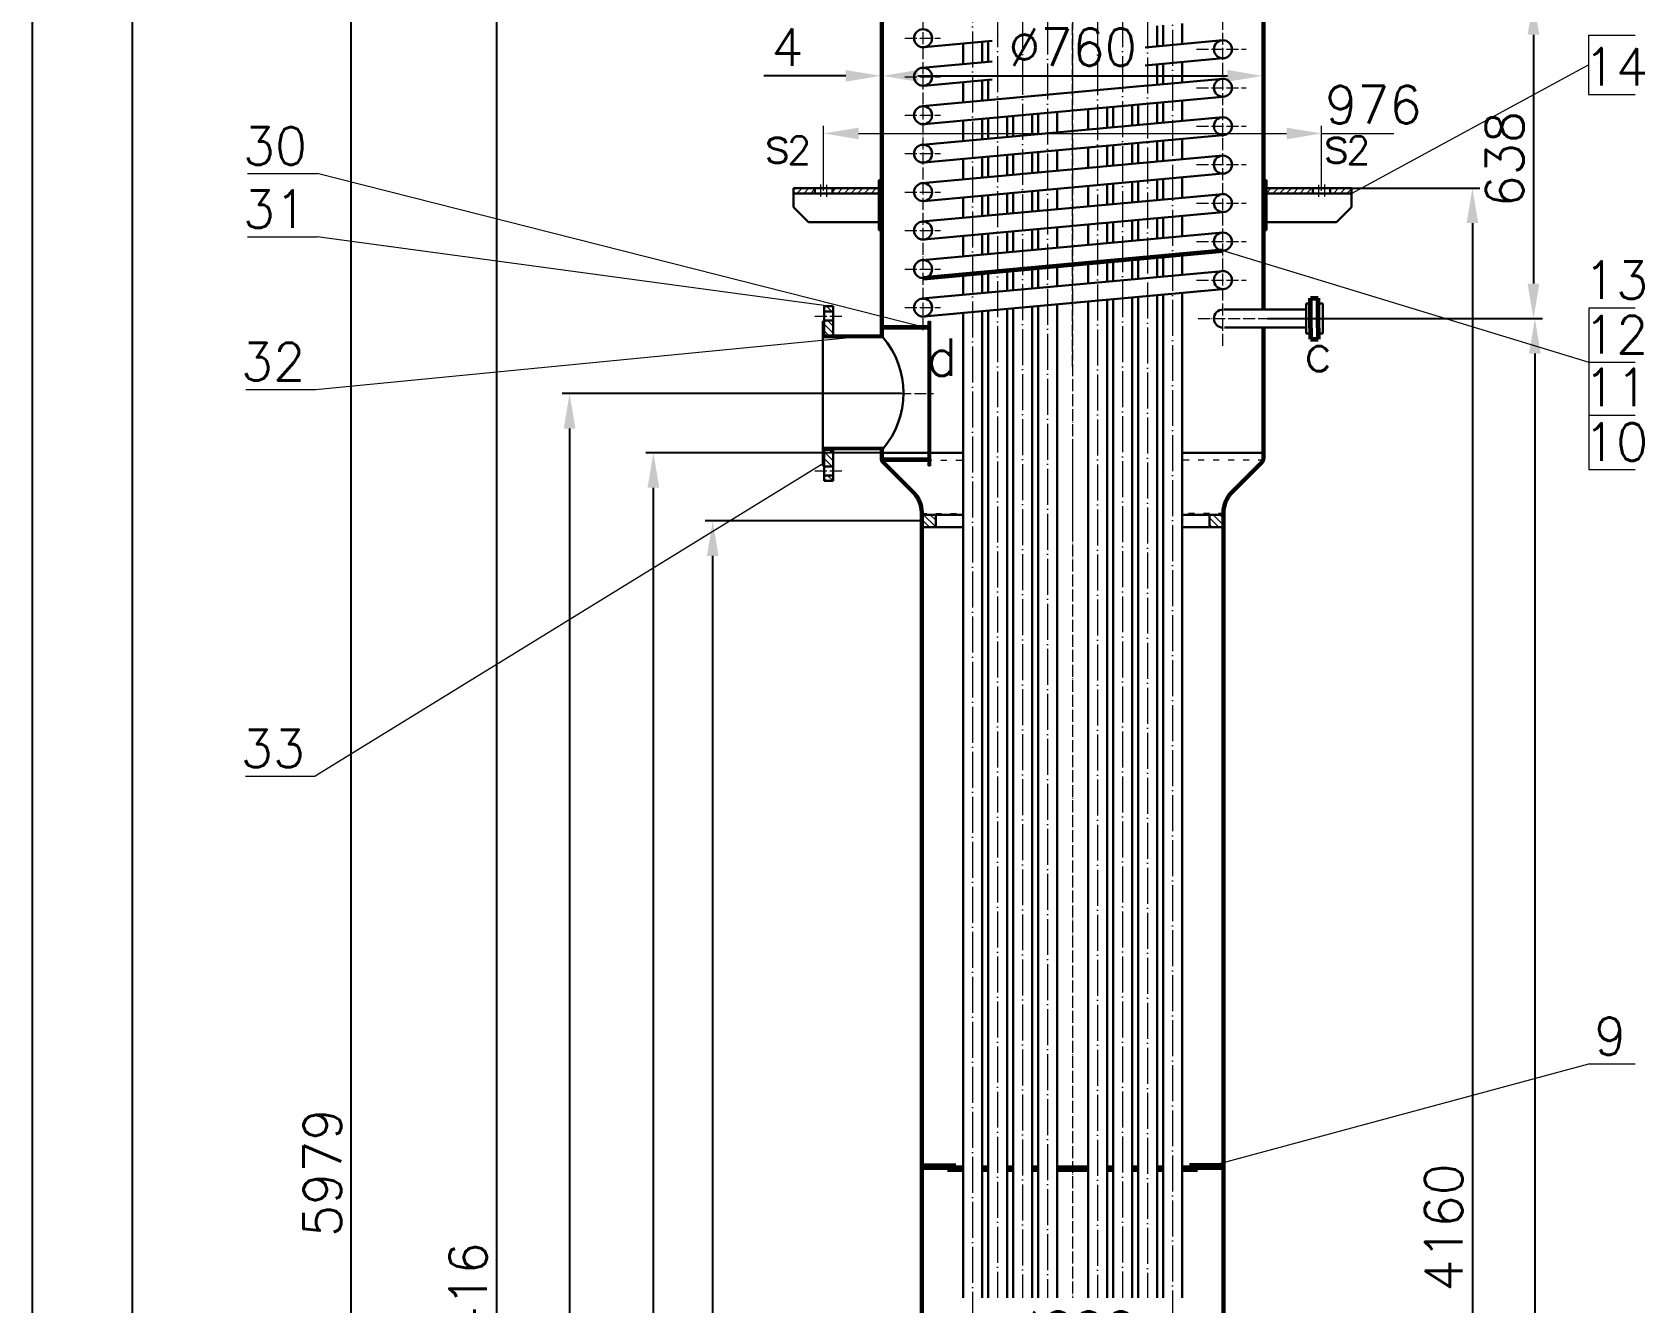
# Model space of a CAD drawing. Header units: millimetres. Extents: x 27957 to 34297, y -4647 to 4153.
# Drawn here: x 27957 to 31184, y -172 to 2371 of the extents above; entities that cross this region are included whole.
import ezdxf

# ---------------------------------------------------------------- set-up
doc = ezdxf.new("R2010")
doc.units = ezdxf.units.MM
doc.linetypes.add('ACAD_ISO03W100', pattern=[30, 12, -18])
doc.linetypes.add('ACAD_ISO04W100', pattern=[30, 24, -3, 0, -3])
doc.layers.get('0').update_dxf_attribs({"lineweight": 20})
for name, color, linetype, lineweight in [('1.2', 3, 'Continuous', 30), ('co', 7, 'Continuous', 25), ('glq1.2', 1, 'ACAD_ISO04W100', 13), ('glq1.5', 3, 'Continuous', 60), ('中心线', 1, 'ACAD_ISO04W100', 18), ('粗实线', 3, 'Continuous', 30), ('虚线', 6, 'ACAD_ISO03W100', 20)]:
    doc.layers.add(name, color=color, linetype=linetype, lineweight=lineweight)
doc.styles.add('样式 2', font='romans.shx', dxfattribs={"height": 75})
doc.styles.add('样式 5', font='romans.shx', dxfattribs={"height": 5})
doc.dimstyles.new('副本ISO-25', dxfattribs={"dimtxt": 75, "dimasz": 70, "dimexe": 15, "dimexo": 0, "dimgap": 20, "dimtad": 1, "dimdsep": 46, "dimtxsty": '样式 2', "dimcen": 2.5, "dimadec": 0, "dimazin": 0, "dimtfac": 1, "dimtmove": 0, "dimatfit": 3, "dimldrblk": 'NONE', "dimfxl": 0, "dimarcsym": 0})

# ---------------------------------------------------------------- blocks, each defined once
blk = doc.blocks.new('*D17')
at = {"color": 0, "lineweight": -2}
for p, q in [((30429.3, 1797.6), (30979.1, 1797.6)), ((30964.1, 1727.6), (30964.1, -2817.4)), ((30338.9, -2887.4), (30979.1, -2887.4))]:
    blk.add_line(p, q, dxfattribs=at)
at = {"color": 0}
for points in [[(30952.4, 1727.6), (30975.7, 1727.6), (30964.1, 1797.6)], [(30952.4, -2817.4), (30975.7, -2817.4), (30964.1, -2887.4)]]:
    blk.add_solid(points, dxfattribs=at)
at = {"layer": 'Defpoints', "color": 0}
for p in [(30429.3, 1797.6), (30338.9, -2887.4), (30964.1, -2887.4)]:
    blk.add_point(p, dxfattribs=at)
at = {"color": 0, "insert": (30906.6, -544.9), "char_height": 75, "attachment_point": 5, "rotation": 90, "style": '样式 2'}
blk.add_mtext('4685', dxfattribs=at)
blk = doc.blocks.new('_None')
blk = doc.blocks.new('*D12')
at = {"color": 0, "lineweight": -2}
for p, q in [((29654.9, 2528.6), (28871.7, 2528.6)), ((28886.7, -2817.4), (28886.7, 2458.6)), ((29738.9, -2887.4), (28871.7, -2887.4))]:
    blk.add_line(p, q, dxfattribs=at)
at = {"color": 0}
for points in [[(28875.1, 2458.6), (28898.4, 2458.6), (28886.7, 2528.6)], [(28875.1, -2817.4), (28898.4, -2817.4), (28886.7, -2887.4)]]:
    blk.add_solid(points, dxfattribs=at)
at = {"layer": 'Defpoints', "color": 0}
for p in [(28886.7, 2528.6), (29654.9, 2528.6), (29738.9, -2887.4)]:
    blk.add_point(p, dxfattribs=at)
at = {"color": 0, "insert": (28829.2, -179.4), "char_height": 75, "attachment_point": 5, "rotation": 90, "style": '样式 2'}
blk.add_mtext('5416', dxfattribs=at)
blk = doc.blocks.new('*D11')
at = {"color": 0, "lineweight": -2}
for p, q in [((29696.4, 1647.6), (29017.2, 1647.6)), ((29032.2, 1577.6), (29032.2, -2817.4)), ((29734.9, -2887.4), (29017.2, -2887.4))]:
    blk.add_line(p, q, dxfattribs=at)
at = {"color": 0}
for points in [[(29020.6, 1577.6), (29043.9, 1577.6), (29032.2, 1647.6)], [(29020.6, -2817.4), (29043.9, -2817.4), (29032.2, -2887.4)]]:
    blk.add_solid(points, dxfattribs=at)
at = {"layer": 'Defpoints', "color": 0}
for p in [(29696.4, 1647.6), (29032.2, -2887.4), (29734.9, -2887.4)]:
    blk.add_point(p, dxfattribs=at)
at = {"color": 0, "insert": (28974.7, -619.9), "char_height": 75, "attachment_point": 5, "rotation": 90, "style": '样式 2'}
blk.add_mtext('4535', dxfattribs=at)
blk = doc.blocks.new('*D10')
at = {"color": 0, "lineweight": -2}
for p, q in [((29654.9, 1529.1), (29184.9, 1529.1)), ((29199.9, -2817.4), (29199.9, 1459.1)), ((29734.9, -2887.4), (29184.9, -2887.4))]:
    blk.add_line(p, q, dxfattribs=at)
at = {"color": 0}
for points in [[(29188.3, 1459.1), (29211.6, 1459.1), (29199.9, 1529.1)], [(29188.3, -2817.4), (29211.6, -2817.4), (29199.9, -2887.4)]]:
    blk.add_solid(points, dxfattribs=at)
at = {"layer": 'Defpoints', "color": 0}
for p in [(29199.9, 1529.1), (29654.9, 1529.1), (29734.9, -2887.4)]:
    blk.add_point(p, dxfattribs=at)
at = {"color": 0, "insert": (29142.4, -679.1), "char_height": 75, "attachment_point": 5, "rotation": 90, "style": '样式 2'}
blk.add_mtext('4416.5', dxfattribs=at)
blk = doc.blocks.new('*D4')
at = {"color": 0, "lineweight": -2}
for p, q in [((29734.9, 1392.6), (29303.7, 1392.6)), ((29318.7, -2817.4), (29318.7, 1322.6)), ((29734.9, -2887.4), (29303.7, -2887.4))]:
    blk.add_line(p, q, dxfattribs=at)
at = {"color": 0}
for points in [[(29307, 1322.6), (29330.3, 1322.6), (29318.7, 1392.6)], [(29307, -2817.4), (29330.3, -2817.4), (29318.7, -2887.4)]]:
    blk.add_solid(points, dxfattribs=at)
at = {"layer": 'Defpoints', "color": 0}
for p in [(29318.7, 1392.6), (29734.9, 1392.6), (29734.9, -2887.4)]:
    blk.add_point(p, dxfattribs=at)
at = {"color": 0, "insert": (29261.2, -747.4), "char_height": 75, "attachment_point": 5, "rotation": 90, "style": '样式 2'}
blk.add_mtext('4280', dxfattribs=at)
blk = doc.blocks.new('*D19')
at = {"color": 0, "lineweight": -2}
for p, q in [((29738.9, -147.3), (29738.9, -299.6)), ((30338.9, -147.3), (30338.9, -299.6)), ((29808.9, -284.6), (30268.9, -284.6))]:
    blk.add_line(p, q, dxfattribs=at)
at = {"color": 0}
for points in [[(29808.9, -272.9), (29808.9, -296.2), (29738.9, -284.6)], [(30268.9, -272.9), (30268.9, -296.2), (30338.9, -284.6)]]:
    blk.add_solid(points, dxfattribs=at)
at = {"layer": 'Defpoints', "color": 0}
for p in [(29738.9, -147.3), (30338.9, -147.3), (30338.9, -284.6)]:
    blk.add_point(p, dxfattribs=at)
at = {"color": 0, "insert": (30038.9, -227.1), "char_height": 75, "attachment_point": 5, "style": '样式 2'}
blk.add_mtext('%%c600', dxfattribs=at)
blk = doc.blocks.new('*D18')
at = {"color": 0, "lineweight": -2}
for p, q in [((29654.9, 2066), (29654.9, 2298.4)), ((29658.9, 2066), (29658.9, 2298.4)), ((29584.9, 2283.4), (29421.3, 2283.4)), ((29658.9, 2283.4), (29654.9, 2283.4)), ((29728.9, 2283.4), (29798.9, 2283.4))]:
    blk.add_line(p, q, dxfattribs=at)
at = {"color": 0}
for points in [[(29584.9, 2295.1), (29584.9, 2271.7), (29654.9, 2283.4)], [(29728.9, 2295.1), (29728.9, 2271.7), (29658.9, 2283.4)]]:
    blk.add_solid(points, dxfattribs=at)
at = {"layer": 'Defpoints', "color": 0}
for p in [(29654.9, 2283.4), (29654.9, 2066), (29658.9, 2066)]:
    blk.add_point(p, dxfattribs=at)
at = {"color": 0, "insert": (29468.1, 2340.9), "char_height": 75, "attachment_point": 5, "style": '样式 2'}
blk.add_mtext('4', dxfattribs=at)
blk = doc.blocks.new('*D22')
at = {"color": 0, "lineweight": -2}
for p, q in [((29739.9, 3077.6), (28580, 3077.6)), ((28595, -2831.4), (28595, 3007.6)), ((29673.9, -2901.4), (28580, -2901.4))]:
    blk.add_line(p, q, dxfattribs=at)
at = {"color": 0}
for points in [[(28583.4, 3007.6), (28606.7, 3007.6), (28595, 3077.6)], [(28583.4, -2831.4), (28606.7, -2831.4), (28595, -2901.4)]]:
    blk.add_solid(points, dxfattribs=at)
at = {"layer": 'Defpoints', "color": 0}
for p in [(28595, 3077.6), (29739.9, 3077.6), (29673.9, -2901.4)]:
    blk.add_point(p, dxfattribs=at)
at = {"color": 0, "insert": (28537.5, 88.1), "char_height": 75, "attachment_point": 5, "rotation": 90, "style": '样式 2'}
blk.add_mtext('5979', dxfattribs=at)
blk = doc.blocks.new('*D24')
at = {"color": 0, "lineweight": -2}
for p, q in [((29757.8, 2435.6), (30976.2, 2435.6)), ((30961.2, 2365.6), (30961.2, 1867.6)), ((30522.9, 1797.6), (30976.2, 1797.6))]:
    blk.add_line(p, q, dxfattribs=at)
at = {"color": 0}
for points in [[(30949.5, 2365.6), (30972.9, 2365.6), (30961.2, 2435.6)], [(30949.5, 1867.6), (30972.9, 1867.6), (30961.2, 1797.6)]]:
    blk.add_solid(points, dxfattribs=at)
at = {"layer": 'Defpoints', "color": 0}
for p in [(29757.8, 2435.6), (30522.9, 1797.6), (30961.2, 1797.6)]:
    blk.add_point(p, dxfattribs=at)
at = {"color": 0, "insert": (30903.7, 2116.6), "char_height": 75, "attachment_point": 5, "rotation": 90, "style": '样式 2'}
blk.add_mtext('638', dxfattribs=at)
blk = doc.blocks.new('*D26')
at = {"color": 0, "lineweight": -2}
for p, q in [((30597.2, 2058.6), (30854.1, 2058.6)), ((30839.1, 1988.6), (30839.1, -2031.4)), ((30523.9, -2101.4), (30854.1, -2101.4))]:
    blk.add_line(p, q, dxfattribs=at)
at = {"color": 0}
for points in [[(30827.4, 1988.6), (30850.8, 1988.6), (30839.1, 2058.6)], [(30827.4, -2031.4), (30850.8, -2031.4), (30839.1, -2101.4)]]:
    blk.add_solid(points, dxfattribs=at)
at = {"layer": 'Defpoints', "color": 0}
for p in [(30597.2, 2058.6), (30523.9, -2101.4), (30839.1, -2101.4)]:
    blk.add_point(p, dxfattribs=at)
at = {"color": 0, "insert": (30781.6, -21.4), "char_height": 75, "attachment_point": 5, "rotation": 90, "style": '样式 2'}
blk.add_mtext('4160', dxfattribs=at)
blk = doc.blocks.new('*D28')
at = {"color": 0, "lineweight": -2}
for p, q in [((29658.9, 2283.4), (29658.9, 2298.4)), ((29728.9, 2283.4), (30348.9, 2283.4)), ((30418.9, 2283.4), (30418.9, 2268.4))]:
    blk.add_line(p, q, dxfattribs=at)
at = {"color": 0}
for points in [[(29728.9, 2295.1), (29728.9, 2271.7), (29658.9, 2283.4)], [(30348.9, 2295.1), (30348.9, 2271.7), (30418.9, 2283.4)]]:
    blk.add_solid(points, dxfattribs=at)
at = {"layer": 'Defpoints', "color": 0}
for p in [(29658.9, 2283.4), (30418.9, 2283.4), (30418.9, 2283.4)]:
    blk.add_point(p, dxfattribs=at)
at = {"color": 0, "insert": (30038.9, 2340.9), "char_height": 75, "attachment_point": 5, "style": '样式 2'}
blk.add_mtext('%%C760', dxfattribs=at)

msp = doc.modelspace()

# ---------------------------------------------------------------- hatches: boundary and pattern name
h = msp.add_hatch()
h.set_pattern_fill('ANSI31', color=256, scale=3, style=0)
h.paths.add_polyline_path([(29650.872, 2058.636), (29650.872, 2048.136), (29558.089, 2048.136), (29558.089, 2058.636)])
h.paths.add_polyline_path([(29480.589, 2048.136), (29480.589, 2058.636), (29523.089, 2058.636), (29523.089, 2048.136)])
h = msp.add_hatch()
h.set_pattern_fill('ANSI31', color=256, scale=3, style=0)
h.set_pattern_definition([(45, (11596.729, 4016.998), (-6.735192, 6.735192), [])])
h.paths.add_polyline_path([(30426.872, 2058.636), (30426.872, 2048.136), (30519.654, 2048.136), (30519.654, 2058.636)])
h.paths.add_polyline_path([(30597.154, 2048.136), (30597.154, 2058.636), (30554.654, 2058.636), (30554.654, 2048.136)])
h = msp.add_hatch()
h.set_pattern_fill('ANSI31', color=256, scale=3, angle=90, style=0)
h.set_pattern_definition([(135, (31818.31, -34017.552), (-6.735192, -6.735192), [])])
h.paths.add_polyline_path([(29541.872, 1483.636), (29541.872, 1472.636), (29559.872, 1472.636), (29559.872, 1483.636)])
h.paths.add_polyline_path([(29541.872, 1534.636), (29541.872, 1501.636), (29559.872, 1501.636), (29559.872, 1529.636), (29554.872, 1534.636)])
h.paths.add_polyline_path([(29541.872, 1793.636), (29541.872, 1760.636), (29554.872, 1760.636), (29559.872, 1765.636), (29559.872, 1793.636)])
h.paths.add_polyline_path([(29541.872, 1822.636), (29541.872, 1811.636), (29559.872, 1811.636), (29559.872, 1822.636)])
h = msp.add_hatch()
h.set_pattern_fill('ANSI31', color=256, scale=3, style=0)
h.paths.add_polyline_path([(29541.872, 1792.636), (29538.872, 1792.636), (29538.872, 1763.601), (29541.872, 1763.601)])
h.paths.add_polyline_path([(29541.872, 1536.137), (29538.872, 1536.137), (29538.872, 1502.636), (29541.872, 1502.636)])
h = msp.add_hatch()
h.set_pattern_fill('ANSI31', color=256, scale=3, style=0)
h.set_pattern_definition([(315, (29822.556, 4057.773), (-6.735192, -6.735192), [])])
h.paths.add_polyline_path([(29764.872, 1380.136), (29738.872, 1380.136), (29738.872, 1392.636), (29738.872, 1405.136), (29764.872, 1405.136)])
h.paths.add_polyline_path([(30338.872, 1392.636), (30338.872, 1380.136), (30312.872, 1380.136), (30312.872, 1405.136), (30338.872, 1405.136)])
h = msp.add_hatch()
h.set_pattern_fill('ANSI31', color=256, angle=90, style=0)
h.paths.add_polyline_path([(29805.009, 102.636), (29738.872, 102.636), (29738.872, 98.636), (29805.009, 98.636)])
h.paths.add_polyline_path([(30338.872, 102.636), (30272.734, 102.636), (30272.734, 98.636), (30338.872, 98.636)])
h = msp.add_hatch()
h.set_pattern_fill('ANSI31', color=256, style=0)
h.paths.add_polyline_path([(29819.872, 98.636), (29788.872, 98.636), (29788.872, 94.636), (29819.872, 94.636)])
h.paths.add_polyline_path([(29869.872, 98.636), (29857.872, 98.636), (29857.872, 94.636), (29869.872, 94.636)])
h.paths.add_polyline_path([(29919.872, 98.636), (29907.872, 98.636), (29907.872, 94.636), (29919.872, 94.636)])
h.paths.add_polyline_path([(29969.872, 98.636), (29957.872, 98.636), (29957.872, 94.636), (29969.872, 94.636)])
h.paths.add_polyline_path([(30038.872, 98.636), (30007.872, 98.636), (30007.872, 94.636), (30038.872, 94.636)])
h.paths.add_polyline_path([(30069.872, 98.636), (30038.872, 98.636), (30038.872, 94.636), (30069.872, 94.636)])
h.paths.add_polyline_path([(30119.872, 98.636), (30107.872, 98.636), (30107.872, 94.636), (30119.872, 94.636)])
h.paths.add_polyline_path([(30169.872, 98.636), (30157.872, 98.636), (30157.872, 94.636), (30169.872, 94.636)])
h.paths.add_polyline_path([(30219.872, 98.636), (30207.872, 98.636), (30207.872, 94.636), (30219.872, 94.636)])
h.paths.add_polyline_path([(30288.872, 98.636), (30257.872, 98.636), (30257.872, 94.636), (30288.872, 94.636)])

# ---------------------------------------------------------------- linework, layer by layer
for p, q in [((31071.401, 2364.702), (31164.642, 2364.702)), ((31071.401, 2364.702), (31071.401, 2246.136)), ((30597.154, 2048.136), (31071.401, 2305.419)), ((31071.401, 2246.136), (31164.642, 2246.136)), ((29540.589, 2053.211), (29540.589, 2183.078)), ((29610.589, 2168.078), (30467.154, 2168.078)), ((30537.154, 2053.211), (30537.154, 2183.078)), ((30537.154, 2168.078), (30681.622, 2168.078)), ((28387.913, 2087.639), (28527.268, 2087.639)), ((29750.654, 1777.566), (28527.268, 2087.639)), ((28387.913, 1961.179), (28527.268, 1961.179)), ((29550.872, 1822.636), (28527.268, 1961.179)), ((30339.751, 1933.636), (31071.796, 1710.029)), ((31071.796, 1819.017), (31165.036, 1819.017)), ((31071.796, 1819.017), (31071.796, 1604.218)), ((29750.654, 1792.636), (29753.654, 1792.636)), ((28523.463, 1655.952), (29598.872, 1760.601)), ((31071.796, 1710.029), (31165.036, 1710.029)), ((28384.107, 1655.952), (28523.463, 1655.952)), ((31071.796, 1604.218), (31071.796, 1495.23)), ((31071.796, 1604.218), (31165.036, 1604.218)), ((29538.872, 1507.002), (28523.155, 881.832)), ((29750.654, 1502.636), (29753.654, 1502.636)), ((31071.796, 1495.23), (31165.036, 1495.23)), ((28383.8, 881.832), (28523.155, 881.832)), ((30288.872, 94.636), (31071.796, 306.044)), ((31071.796, 306.044), (31165.036, 306.044))]:
    msp.add_line(p, q)
for points in [[(29610.589, 2179.745), (29610.589, 2156.411), (29540.589, 2168.078)], [(30467.154, 2179.745), (30467.154, 2156.411), (30537.154, 2168.078)]]:
    msp.add_solid(points)
at = {"layer": '1.2'}
for p, q in [((29878.101, 2353.26), (29741.397, 2340.712)), ((30339.751, 2354.636), (30183.878, 2340.368)), ((29878.101, 2312.376), (29737.992, 2299.55)), ((30339.751, 2318.636), (30183.878, 2304.328)), ((30188.872, 2263.825), (29737.992, 2222.55)), ((29878.101, 2276.26), (29741.397, 2263.712)), ((30339.751, 2277.636), (30183.878, 2263.368)), ((30339.751, 2241.636), (29741.397, 2186.712)), ((30339.751, 2200.636), (29737.992, 2145.55)), ((30339.751, 2164.636), (29741.397, 2109.712)), ((30339.751, 2123.636), (29737.992, 2068.55)), ((30339.751, 2087.636), (29741.397, 2032.712)), ((30339.751, 2046.636), (29737.992, 1991.55)), ((30339.751, 2010.636), (29741.397, 1955.712)), ((30339.751, 1969.636), (29737.992, 1914.55)), ((30339.751, 1933.636), (29741.397, 1878.712)), ((30339.751, 1892.636), (29737.992, 1837.55)), ((30339.751, 1856.636), (29741.397, 1801.712)), ((30506.12, 1815.563), (30341.373, 1815.563)), ((30515.288, 1827.717), (30506.12, 1827.717)), ((30506.12, 1778.636), (30506.12, 1827.717)), ((30539.623, 1827.717), (30530.456, 1827.717)), ((30539.623, 1778.636), (30539.623, 1827.717)), ((30506.12, 1779.649), (30343.132, 1779.649)), ((30506.12, 1778.636), (30506.12, 1767.555)), ((30539.623, 1778.636), (30539.623, 1767.555)), ((30515.288, 1767.555), (30506.12, 1767.555)), ((30539.623, 1767.555), (30530.456, 1767.555))]:
    msp.add_line(p, q, dxfattribs=at)
for centre in [(29739.751, 2358.636), (30339.751, 2336.636), (29739.751, 2281.636), (30339.751, 2259.636), (29739.751, 2204.636), (30339.751, 2182.636), (29739.751, 2127.636), (30339.751, 2105.636), (29739.751, 2050.636), (30339.751, 2028.636), (29739.751, 1973.636), (30339.751, 1951.636), (29739.751, 1896.636), (30339.751, 1874.636), (29739.751, 1819.636)]:
    msp.add_circle(centre, 18, dxfattribs=at)
msp.add_arc((30339.751, 1797.636), 18, 90, 270, dxfattribs=at)
at = {"layer": 'co', "lineweight": 25}
for p, q in [((27956.837, 4153.013), (27956.837, -4646.987)), ((28156.837, 3953.013), (28156.837, -4446.987))]:
    msp.add_line(p, q, dxfattribs=at)
at = {"layer": 'glq1.2', "ltscale": 3}
for p, q in [((29838.872, 3093.155), (29838.872, -2527.2)), ((30238.872, 3096.212), (30238.872, -2527.2))]:
    msp.add_line(p, q, dxfattribs=at)
at = {"layer": 'glq1.5'}
for p, q in [((29739.751, 1878.636), (30339.751, 1933.636)), ((30515.288, 1838.563), (30530.456, 1838.563)), ((30515.288, 1778.636), (30515.288, 1838.563)), ((30530.456, 1778.636), (30530.456, 1838.563)), ((30515.288, 1778.636), (30515.288, 1756.71)), ((30530.456, 1778.636), (30530.456, 1756.71)), ((30515.288, 1756.71), (30530.456, 1756.71)), ((29738.872, 102.636), (29805.009, 102.636)), ((29738.872, 98.636), (29819.872, 98.636)), ((29788.872, 98.636), (29788.872, 94.636)), ((29805.009, 102.636), (29805.009, 98.636)), ((29857.872, 98.636), (29869.872, 98.636)), ((29907.872, 98.636), (29919.872, 98.636)), ((29957.872, 98.636), (29969.872, 98.636)), ((30007.872, 98.636), (30069.872, 98.636)), ((30107.872, 98.636), (30119.872, 98.636)), ((30157.872, 98.636), (30169.872, 98.636)), ((30207.872, 98.636), (30219.872, 98.636)), ((30257.872, 98.636), (30338.872, 98.636)), ((30338.872, 102.636), (30272.734, 102.636)), ((30272.734, 102.636), (30272.734, 98.636)), ((30288.872, 98.636), (30288.872, 94.636)), ((29788.872, 94.636), (29819.872, 94.636)), ((29857.872, 94.636), (29869.872, 94.636)), ((29907.872, 94.636), (29919.872, 94.636)), ((29957.872, 94.636), (29969.872, 94.636)), ((30007.872, 94.636), (30069.872, 94.636)), ((30107.872, 94.636), (30119.872, 94.636)), ((30157.872, 94.636), (30169.872, 94.636)), ((30207.872, 94.636), (30219.872, 94.636)), ((30257.872, 94.636), (30288.872, 94.636))]:
    msp.add_line(p, q, dxfattribs=at)
at = {"layer": '中心线'}
for p, q in [((30038.872, 3542.756), (30038.872, -162.455)), ((29739.751, 1774.736), (29739.751, 2485.687)), ((30038.872, 1701.751), (30038.872, 2514.927)), ((30339.751, 1743.292), (30339.751, 2459.727)), ((29702.843, 2358.636), (29774.392, 2358.636)), ((30286.897, 2336.636), (30386.524, 2336.636)), ((29702.843, 2281.636), (29774.392, 2281.636)), ((30286.897, 2259.636), (30386.524, 2259.636)), ((29702.843, 2204.636), (29774.392, 2204.636)), ((30286.897, 2182.636), (30386.524, 2182.636)), ((29702.843, 2127.636), (29774.392, 2127.636)), ((30286.897, 2105.636), (30386.524, 2105.636)), ((29534.589, 2065.793), (29534.589, 2040.628)), ((29546.589, 2065.458), (29546.589, 2040.964)), ((30531.154, 2065.458), (30531.154, 2040.964)), ((30543.154, 2065.793), (30543.154, 2040.628)), ((29702.843, 2050.636), (29774.392, 2050.636)), ((30286.897, 2028.636), (30386.524, 2028.636)), ((29702.843, 1973.636), (29774.392, 1973.636)), ((30286.897, 1951.636), (30386.524, 1951.636)), ((29702.843, 1896.636), (29774.392, 1896.636)), ((30286.897, 1874.636), (30386.524, 1874.636)), ((29702.843, 1819.636), (29774.392, 1819.636)), ((29523.059, 1802.636), (29579.798, 1802.636)), ((30290.154, 1797.636), (30505.944, 1797.636)), ((29330.872, 1647.636), (29760.731, 1647.636)), ((29523.059, 1647.636), (29584.556, 1647.636)), ((30038.872, 1546.973), (30038.872, 1360.73)), ((29523.059, 1492.636), (29581.003, 1492.636)), ((30288.872, 98.636), (30288.872, 94.636))]:
    msp.add_line(p, q, dxfattribs=at)
at = {"layer": '中心线', "ltscale": 3}
for p, q in [((29888.872, 2773.2), (29888.872, -162.455)), ((29938.872, 2767.666), (29938.872, -162.455)), ((29988.872, 2758.34), (29988.872, -162.455)), ((30088.872, 2766.946), (30088.872, -162.455)), ((30138.872, 2773.406), (30138.872, -162.455)), ((30188.872, 2770.74), (30188.872, -162.455))]:
    msp.add_line(p, q, dxfattribs=at)
at = {"layer": '粗实线'}
for p, q in [((30418.872, 2528.636), (30418.872, 1815.563)), ((30422.872, 2528.636), (30422.872, 1815.563)), ((29654.872, 2417.636), (29654.872, 1763.601)), ((29658.872, 2417.636), (29658.872, 1760.601)), ((29654.872, 2074.636), (29650.872, 2074.636)), ((29650.872, 2074.636), (29650.872, 1974.636)), ((30422.872, 2074.636), (30426.872, 2074.636)), ((30426.872, 2074.636), (30426.872, 1974.636)), ((29650.872, 2058.636), (29480.589, 2058.636)), ((29480.589, 2058.636), (29480.589, 2020.636)), ((29650.872, 2048.136), (29480.589, 2048.136)), ((29523.089, 2058.636), (29523.089, 2048.136)), ((29558.089, 2058.636), (29558.089, 2048.136)), ((29650.872, 2058.636), (29650.872, 1990.636)), ((30426.872, 2058.636), (30426.872, 1990.636)), ((30426.872, 2058.636), (30597.154, 2058.636)), ((30426.872, 2048.136), (30597.154, 2048.136)), ((30519.654, 2058.636), (30519.654, 2048.136)), ((30554.654, 2058.636), (30554.654, 2048.136)), ((30597.154, 2058.636), (30597.154, 2020.636)), ((29510.589, 1990.636), (29480.589, 2020.636)), ((30567.154, 1990.636), (30597.154, 2020.636)), ((29650.872, 1990.636), (29510.589, 1990.636)), ((29654.872, 1974.636), (29650.872, 1974.636)), ((30422.872, 1974.636), (30426.872, 1974.636)), ((30426.872, 1990.636), (30567.154, 1990.636)), ((29541.872, 1822.636), (29559.872, 1822.636)), ((29541.872, 1763.601), (29541.872, 1822.636)), ((29541.872, 1811.636), (29559.872, 1811.636)), ((29559.872, 1763.601), (29559.872, 1822.636)), ((29538.872, 1792.636), (29538.872, 1502.636)), ((29538.872, 1792.636), (29541.872, 1792.636)), ((29541.872, 1793.636), (29559.872, 1793.636)), ((29541.872, 1792.636), (29541.872, 1763.601)), ((29658.872, 1782.566), (29750.654, 1782.566)), ((29658.872, 1777.566), (29750.654, 1777.566)), ((29750.654, 1792.636), (29750.654, 1502.636)), ((29753.654, 1792.636), (29753.654, 1502.636)), ((30418.872, 1779.649), (30418.872, 1529.136)), ((30422.872, 1779.649), (30422.872, 1529.136)), ((29538.872, 1763.601), (29658.872, 1763.601)), ((29538.872, 1760.601), (29658.872, 1760.601)), ((29541.872, 1760.636), (29554.872, 1760.636)), ((29554.872, 1760.636), (29559.872, 1765.636)), ((29538.872, 1539.137), (29661.406, 1539.137)), ((29538.872, 1536.137), (29658.872, 1536.137)), ((29541.872, 1472.636), (29541.872, 1536.137)), ((29541.872, 1536.137), (29541.872, 1502.636)), ((29541.872, 1534.636), (29554.872, 1534.636)), ((29554.872, 1534.636), (29554.872, 1536.137)), ((29554.872, 1534.636), (29559.872, 1529.636)), ((29559.872, 1472.636), (29559.872, 1536.137)), ((29654.872, 1536.137), (29654.872, 1529.136)), ((29654.872, 1529.136), (29750.654, 1529.136)), ((29654.872, 1529.136), (29654.872, 1518.279)), ((29658.872, 1536.137), (29658.872, 1529.136)), ((29658.872, 1529.136), (29658.872, 1518.279)), ((29658.872, 1517.707), (29750.654, 1517.707)), ((29753.654, 1529.136), (29819.872, 1529.136)), ((30422.872, 1529.136), (30257.872, 1529.136)), ((30418.872, 1529.136), (30418.872, 1518.279)), ((30422.872, 1529.136), (30422.872, 1518.279)), ((29538.872, 1502.636), (29541.872, 1502.636)), ((29541.872, 1501.636), (29559.872, 1501.636)), ((29658.872, 1512.707), (29750.654, 1512.707)), ((29658.972, 1508.379), (29718.47, 1448.882)), ((29661.801, 1511.208), (29721.298, 1451.71)), ((30415.943, 1511.208), (30356.445, 1451.71)), ((30418.771, 1508.379), (30359.274, 1448.882)), ((29541.872, 1483.636), (29559.872, 1483.636)), ((29541.872, 1472.636), (29559.872, 1472.636)), ((29734.872, 1409.284), (29734.872, 1392.636)), ((29734.872, 1409.284), (29734.872, 1392.636)), ((29734.872, 1392.636), (29734.872, -2297.864)), ((29734.872, 1392.636), (29738.872, 1392.636)), ((29734.872, 1392.636), (29738.872, 1392.636)), ((29738.872, 1409.284), (29738.872, 1392.636)), ((29738.872, 1409.284), (29738.872, 1392.636)), ((29738.872, 1405.136), (29819.872, 1405.136)), ((29738.872, 1392.636), (29738.872, -2297.864)), ((29764.872, 1380.136), (29764.872, 1405.136)), ((30342.872, 1405.136), (30257.872, 1405.136)), ((30312.872, 1380.136), (30312.872, 1405.136)), ((30338.872, 1409.284), (30338.872, 1392.636)), ((30338.872, 1409.284), (30338.872, 1392.636)), ((30338.872, 1392.636), (30338.872, -2589.437)), ((30338.872, 1392.636), (30342.872, 1392.636)), ((30342.872, 1392.636), (30338.872, 1392.636)), ((30342.872, 1409.284), (30342.872, 1392.636)), ((30342.872, 1409.284), (30342.872, 1392.636)), ((30342.872, 1392.636), (30342.872, -2589.437)), ((29738.872, 1380.136), (29819.872, 1380.136)), ((30342.872, 1380.136), (30257.872, 1380.136))]:
    msp.add_line(p, q, dxfattribs=at)
at = {"layer": '粗实线', "ltscale": 3}
for p, q in [((30257.872, 2388.121), (30257.872, 2347.141)), ((30207.872, 2383.531), (30207.872, 2342.564)), ((30219.872, 2384.632), (30219.872, 2343.662)), ((29819.872, 2347.915), (29819.872, 2307.046)), ((29857.872, 2351.403), (29857.872, 2310.524)), ((29869.872, 2352.505), (29869.872, 2311.623)), ((30207.872, 2306.531), (30207.872, 2265.564)), ((30219.872, 2307.632), (30219.872, 2266.662)), ((30257.872, 2311.121), (30257.872, 2270.141)), ((29819.872, 2270.915), (29819.872, 2230.046)), ((29857.872, 2274.403), (29857.872, 2233.524)), ((29869.872, 2275.505), (29869.872, 2234.623)), ((30207.872, 2229.531), (30207.872, 2188.564)), ((30219.872, 2230.632), (30219.872, 2189.662)), ((30257.872, 2234.121), (30257.872, 2193.141)), ((29857.872, 2197.403), (29857.872, 2156.524)), ((29869.872, 2198.505), (29869.872, 2157.623)), ((29907.872, 2201.993), (29907.872, 2161.101)), ((29919.872, 2203.095), (29919.872, 2162.2)), ((29957.872, 2206.583), (29957.872, 2165.678)), ((29969.872, 2207.684), (29969.872, 2166.777)), ((30007.872, 2211.172), (30007.872, 2170.256)), ((30069.872, 2216.863), (30069.872, 2175.931)), ((30107.872, 2220.352), (30107.872, 2179.41)), ((30119.872, 2221.453), (30119.872, 2180.508)), ((30157.872, 2224.941), (30157.872, 2183.987)), ((30169.872, 2226.043), (30169.872, 2185.085)), ((29819.872, 2193.915), (29819.872, 2153.046)), ((29969.872, 2130.684), (29969.872, 2089.777)), ((30007.872, 2134.172), (30007.872, 2093.256)), ((30069.872, 2139.863), (30069.872, 2098.931)), ((30107.872, 2143.352), (30107.872, 2102.41)), ((30119.872, 2144.453), (30119.872, 2103.508)), ((30157.872, 2147.941), (30157.872, 2106.987)), ((30169.872, 2149.043), (30169.872, 2108.085)), ((30207.872, 2152.531), (30207.872, 2111.564)), ((30219.872, 2153.632), (30219.872, 2112.662)), ((30257.872, 2157.121), (30257.872, 2116.141)), ((29819.872, 2116.915), (29819.872, 2076.046)), ((29857.872, 2120.403), (29857.872, 2079.524)), ((29869.872, 2121.505), (29869.872, 2080.623)), ((29907.872, 2124.993), (29907.872, 2084.101)), ((29919.872, 2126.095), (29919.872, 2085.2)), ((29957.872, 2129.583), (29957.872, 2088.678)), ((30107.872, 2066.352), (30107.872, 2025.41)), ((30119.872, 2067.453), (30119.872, 2026.508)), ((30157.872, 2070.941), (30157.872, 2029.987)), ((30169.872, 2072.043), (30169.872, 2031.085)), ((30207.872, 2075.531), (30207.872, 2034.564)), ((30219.872, 2076.632), (30219.872, 2035.662)), ((30257.872, 2080.121), (30257.872, 2039.141)), ((29819.872, 2039.915), (29819.872, 1999.046)), ((29857.872, 2043.403), (29857.872, 2002.524)), ((29869.872, 2044.505), (29869.872, 2003.623)), ((29907.872, 2047.993), (29907.872, 2007.101)), ((29919.872, 2049.095), (29919.872, 2008.2)), ((29957.872, 2052.583), (29957.872, 2011.678)), ((29969.872, 2053.684), (29969.872, 2012.777)), ((30007.872, 2057.172), (30007.872, 2016.256)), ((30069.872, 2062.863), (30069.872, 2021.931)), ((30257.872, 2003.121), (30257.872, 1962.141)), ((29907.872, 1970.993), (29907.872, 1930.101)), ((29919.872, 1972.095), (29919.872, 1931.2)), ((29957.872, 1975.583), (29957.872, 1934.678)), ((29969.872, 1976.684), (29969.872, 1935.777)), ((30007.872, 1980.172), (30007.872, 1939.256)), ((30069.872, 1985.863), (30069.872, 1944.931)), ((30107.872, 1989.352), (30107.872, 1948.41)), ((30119.872, 1990.453), (30119.872, 1949.508)), ((30157.872, 1993.941), (30157.872, 1952.987)), ((30169.872, 1995.043), (30169.872, 1954.085)), ((30207.872, 1998.531), (30207.872, 1957.564)), ((30219.872, 1999.632), (30219.872, 1958.662)), ((29819.872, 1962.915), (29819.872, 1922.046)), ((29857.872, 1966.403), (29857.872, 1925.524)), ((29869.872, 1967.505), (29869.872, 1926.623)), ((30069.872, 1908.897), (30069.872, 1867.931)), ((30107.872, 1912.381), (30107.872, 1871.41)), ((30119.872, 1913.481), (30119.872, 1872.508)), ((30157.872, 1916.964), (30157.872, 1875.987)), ((30169.872, 1918.064), (30169.872, 1877.085)), ((30207.872, 1921.548), (30207.872, 1880.564)), ((30219.872, 1922.648), (30219.872, 1881.662)), ((30257.872, 1926.131), (30257.872, 1885.141)), ((29819.872, 1885.981), (29819.872, 1845.046)), ((29857.872, 1889.464), (29857.872, 1848.524)), ((29869.872, 1890.564), (29869.872, 1849.623)), ((29907.872, 1894.047), (29907.872, 1853.101)), ((29919.872, 1895.147), (29919.872, 1854.2)), ((29957.872, 1898.631), (29957.872, 1857.678)), ((29969.872, 1899.731), (29969.872, 1858.777)), ((30007.872, 1903.214), (30007.872, 1862.256)), ((30157.872, 1839.941), (30157.872, -162.455)), ((30169.872, 1841.043), (30169.872, -162.455)), ((30207.872, 1844.531), (30207.872, -162.455)), ((30219.872, 1845.632), (30219.872, -162.455)), ((30257.872, 1849.121), (30257.872, -162.455)), ((29819.872, 1808.915), (29819.872, -162.455)), ((29857.872, 1812.403), (29857.872, -162.455)), ((29869.872, 1813.505), (29869.872, -162.455)), ((29907.872, 1816.993), (29907.872, -162.455)), ((29919.872, 1818.095), (29919.872, -162.455)), ((29957.872, 1821.583), (29957.872, -162.455)), ((29969.872, 1822.684), (29969.872, -162.455)), ((30007.872, 1826.172), (30007.872, -162.455)), ((30069.872, 1831.863), (30069.872, -162.455)), ((30107.872, 1835.352), (30107.872, -162.455)), ((30119.872, 1836.453), (30119.872, -162.455))]:
    msp.add_line(p, q, dxfattribs=at)
at = {"layer": '粗实线'}
for centre, radius, start, end in [((29527.956, 1648.369), 172.438, 319.394017, 40.605983), ((29668.872, 1518.279), 14, 180, 225), ((29668.872, 1518.279), 10, 180, 225), ((30408.872, 1518.279), 10, 315, 0), ((30408.872, 1518.279), 14, 315, 0), ((29678.872, 1409.284), 56, 0, 45), ((29678.872, 1409.284), 60, 0, 45), ((30398.872, 1409.284), 60, 135, 180), ((30398.872, 1409.284), 56, 135, 180)]:
    msp.add_arc(centre, radius, start, end, dxfattribs=at)
at = {"layer": '虚线'}
for p, q in [((29655.499, 1514.136), (29819.872, 1514.136)), ((30422.245, 1514.136), (30257.872, 1514.136)), ((29734.872, 1407.636), (29819.872, 1407.636)), ((30342.872, 1407.636), (30257.872, 1407.636))]:
    msp.add_line(p, q, dxfattribs=at)

# ---------------------------------------------------------------- texts
at = {"style": '样式 5'}
for s, height, p in [('14', 75, (31061.826, 2263.98)), ('30', 75, (28378.338, 2105.482)), ('2', 56.25, (29467.555, 2106.447)), ('2', 56.25, (30586.504, 2106.447)), ('s', 75, (29420.546, 2109.185)), ('s', 75, (30539.495, 2109.185)), ('31', 75, (28378.338, 1979.022)), ('13', 75, (31062.221, 1836.861)), ('12', 75, (31062.221, 1727.873)), ('32', 75, (28374.532, 1673.796)), ('d', 75, (29746.709, 1682.842)), ('c', 75, (30501.644, 1692.109)), ('11', 75, (31062.221, 1622.062)), ('10', 75, (31062.221, 1513.074)), ('33', 75, (28374.225, 899.676)), ('9', 75, (31082.809, 323.888))]:
    msp.add_text(s, height=height, dxfattribs=at).set_placement(p)
at = {"insert": (30640.796, 2225.578), "char_height": 75, "attachment_point": 5, "style": '样式 2'}
msp.add_mtext('976', dxfattribs=at)

# ---------------------------------------------------------------- dimensions: what is measured, and where the dimension line sits
dim = msp.add_linear_dim(base=(28595.035, 3077.636), p1=(29673.872, -2901.364), p2=(29739.872, 3077.636), angle=90, text='5979', dimstyle='副本ISO-25')
dim.commit()
dim.dimension.update_dxf_attribs({"geometry": '*D22', "text_midpoint": (28537.535, 88.136)})
for base, p1, p2, picture, middle in [((28886.745, 2528.636), (29738.872, -2887.364), (29654.872, 2528.636), '*D12', (28829.245, -179.364)), ((30961.202, 1797.636), (29757.751, 2435.636), (30522.872, 1797.636), '*D24', (30903.702, 2116.636)), ((30839.116, -2101.364), (30597.154, 2058.636), (30523.872, -2101.364), '*D26', (30781.616, -21.364)), ((30964.05, -2887.364), (30429.271, 1797.636), (30338.872, -2887.364), '*D17', (30906.55, -544.864)), ((29032.244, -2887.364), (29696.393, 1647.636), (29734.872, -2887.364), '*D11', (28974.744, -619.864)), ((29199.933, 1529.136), (29734.872, -2887.364), (29654.872, 1529.136), '*D10', (29142.433, -679.114)), ((29318.654, 1392.636), (29734.872, -2887.364), (29734.872, 1392.636), '*D4', (29261.154, -747.364))]:
    dim = msp.add_linear_dim(base=base, p1=p1, p2=p2, angle=90, dimstyle='副本ISO-25')
    dim.commit()
    dim.dimension.update_dxf_attribs({"geometry": picture, "text_midpoint": middle})
dim = msp.add_linear_dim(base=(29654.872, 2283.39), p1=(29658.872, 2065.987), p2=(29654.872, 2065.987), dimstyle='副本ISO-25')
dim.commit()
dim.dimension.update_dxf_attribs({"geometry": '*D18', "text_midpoint": (29468.086, 2283.39), "dimtype": 160})
for base, p1, p2, text, picture, middle in [((30418.872, 2283.39), (29658.872, 2283.39), (30418.872, 2283.39), '%%C760', '*D28', (30038.872, 2340.89)), ((30338.872, -284.57), (29738.872, -147.257), (30338.872, -147.257), '%%c600', '*D19', (30038.872, -227.07))]:
    dim = msp.add_linear_dim(base=base, p1=p1, p2=p2, text=text, dimstyle='副本ISO-25')
    dim.commit()
    dim.dimension.update_dxf_attribs({"geometry": picture, "text_midpoint": middle})

doc.saveas('drawing.dxf')
